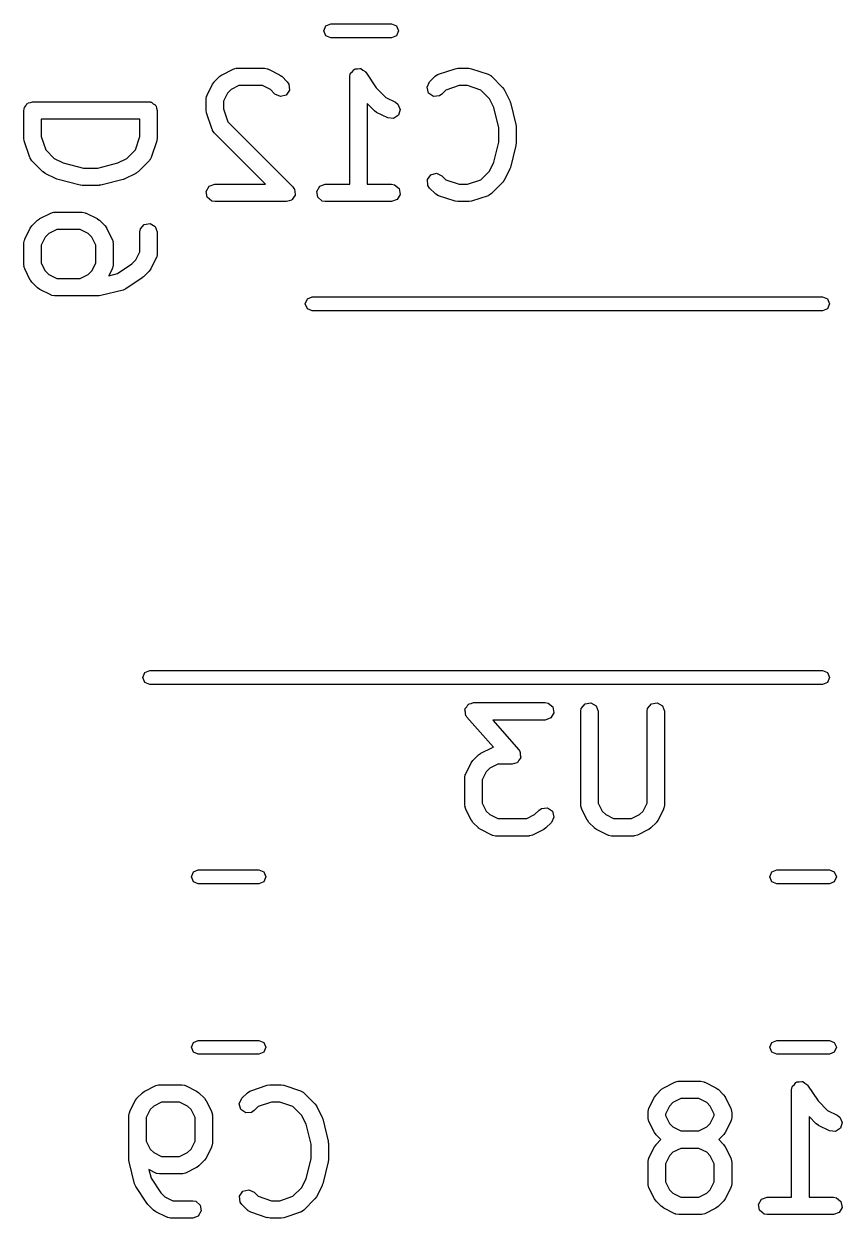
# Model space of a CAD drawing. Extents: x 0.27 to 3.1, y 0.41 to 2.47.
# Drawn here: x 2.5155 to 2.7933, y 0.6431 to 1.0484 of the extents above; entities that cross this region are included whole.
import ezdxf

# ---------------------------------------------------------------- set-up
doc = ezdxf.new("R2010")
doc.units = 0
doc.header["$MEASUREMENT"] = 0
doc.layers.add('BLACK', color=7, linetype='CONTINUOUS')

msp = doc.modelspace()

# ---------------------------------------------------------------- linework, layer by layer
at = {"layer": 'BLACK', "linetype": 'CONTINUOUS'}
for p, q in [((2.61735, 1.04606), (2.61804, 1.04773)), ((2.61804, 1.04439), (2.61735, 1.04606)), ((2.61804, 1.04773), (2.61971, 1.04843)), ((2.61971, 1.04843), (2.64029, 1.04843)), ((2.64029, 1.04843), (2.64196, 1.04773)), ((2.64196, 1.04773), (2.64265, 1.04606)), ((2.64265, 1.04606), (2.64196, 1.04439)), ((2.61971, 1.0437), (2.61804, 1.04439)), ((2.64029, 1.0437), (2.61971, 1.0437)), ((2.64196, 1.04439), (2.64029, 1.0437)), ((2.58011, 1.02876), (2.58198, 1.03063)), ((2.58198, 1.03063), (2.5827, 1.03114)), ((2.5827, 1.03114), (2.58275, 1.03118)), ((2.58275, 1.03118), (2.5865, 1.03306)), ((2.5865, 1.03306), (2.58748, 1.03335)), ((2.58748, 1.03335), (2.58765, 1.03331)), ((2.58765, 1.03331), (2.58782, 1.03337)), ((2.58782, 1.03337), (2.59719, 1.03337)), ((2.59719, 1.03337), (2.5982, 1.03319)), ((2.5982, 1.03319), (2.59834, 1.03308)), ((2.59834, 1.03308), (2.59851, 1.03306)), ((2.59851, 1.03306), (2.60226, 1.03118)), ((2.60226, 1.03118), (2.60297, 1.03066)), ((2.60297, 1.03066), (2.60303, 1.03063)), ((2.60303, 1.03063), (2.6049, 1.02876)), ((2.62611, 1.03042), (2.62629, 1.03143)), ((2.62611, 0.994001), (2.62611, 1.03042)), ((2.62629, 1.03143), (2.6264, 1.03156)), ((2.6264, 1.03156), (2.62642, 1.03173)), ((2.62642, 1.03173), (2.62704, 1.03232)), ((2.62704, 1.03232), (2.62759, 1.03298)), ((2.62759, 1.03298), (2.62775, 1.033)), ((2.62775, 1.033), (2.62788, 1.03312)), ((2.62788, 1.03312), (2.62873, 1.03318)), ((2.62873, 1.03318), (2.62958, 1.03333)), ((2.62958, 1.03333), (2.62972, 1.03324)), ((2.62972, 1.03324), (2.62989, 1.03325)), ((2.62989, 1.03325), (2.63058, 1.03274)), ((2.63058, 1.03274), (2.63132, 1.03232)), ((2.63132, 1.03232), (2.63138, 1.03216)), ((2.63138, 1.03216), (2.63152, 1.03206)), ((2.63152, 1.03206), (2.63511, 1.02667)), ((2.65322, 1.02876), (2.6551, 1.03063)), ((2.6551, 1.03063), (2.65594, 1.03122)), ((2.65594, 1.03122), (2.65611, 1.03123)), ((2.65611, 1.03123), (2.65625, 1.03134)), ((2.65625, 1.03134), (2.66187, 1.03322)), ((2.66187, 1.03322), (2.66275, 1.03335)), ((2.66275, 1.03335), (2.66281, 1.03337)), ((2.66281, 1.03337), (2.66656, 1.03337)), ((2.66656, 1.03337), (2.66743, 1.03322)), ((2.66743, 1.03322), (2.66749, 1.03322)), ((2.66749, 1.03322), (2.67312, 1.03134)), ((2.67312, 1.03134), (2.67402, 1.03086)), ((2.67402, 1.03086), (2.67411, 1.03071)), ((2.67411, 1.03071), (2.67427, 1.03063)), ((2.67427, 1.03063), (2.67802, 1.02688)), ((2.57768, 1.02424), (2.57955, 1.02799)), ((2.57955, 1.02799), (2.58008, 1.0287)), ((2.58008, 1.0287), (2.58011, 1.02876)), ((2.58582, 1.02612), (2.58462, 1.02492)), ((2.58851, 1.02747), (2.58582, 1.02612)), ((2.59649, 1.02747), (2.58851, 1.02747)), ((2.59919, 1.02612), (2.59649, 1.02747)), ((2.60073, 1.02458), (2.59919, 1.02612)), ((2.60567, 1.0259), (2.60451, 1.02425)), ((2.6049, 1.02876), (2.60549, 1.02792)), ((2.60549, 1.02792), (2.60567, 1.0259)), ((2.63511, 1.02667), (2.63831, 1.02347)), ((2.65237, 1.02693), (2.65322, 1.02876)), ((2.65289, 1.02497), (2.65237, 1.02693)), ((2.65878, 1.02596), (2.6574, 1.02458)), ((2.66329, 1.02747), (2.65878, 1.02596)), ((2.66608, 1.02747), (2.66329, 1.02747)), ((2.67059, 1.02596), (2.66608, 1.02747)), ((2.67351, 1.02304), (2.67059, 1.02596)), ((2.67802, 1.02688), (2.67853, 1.02616)), ((2.67853, 1.02616), (2.67857, 1.02611)), ((2.67857, 1.02611), (2.68045, 1.02236)), ((2.51679, 1.02141), (2.51696, 1.02162)), ((2.51696, 1.02162), (2.51772, 1.02175)), ((2.51772, 1.02175), (2.51844, 1.02201)), ((2.51844, 1.02201), (2.55781, 1.02201)), ((2.55781, 1.02201), (2.55819, 1.02194)), ((2.55819, 1.02194), (2.55832, 1.02197)), ((2.55832, 1.02197), (2.55844, 1.0219)), ((2.55844, 1.0219), (2.55882, 1.02183)), ((2.55882, 1.02183), (2.55941, 1.02134)), ((2.57737, 1.02292), (2.57754, 1.02393)), ((2.57737, 1.01917), (2.57737, 1.02292)), ((2.57754, 1.02393), (2.57766, 1.02406)), ((2.57766, 1.02406), (2.57768, 1.02424)), ((2.58462, 1.02492), (2.58327, 1.02222)), ((2.58327, 1.02222), (2.58327, 1.01965)), ((2.60256, 1.02373), (2.60073, 1.02458)), ((2.60451, 1.02425), (2.60256, 1.02373)), ((2.63831, 1.02347), (2.64163, 1.02181)), ((2.64163, 1.02181), (2.64246, 1.0212)), ((2.65455, 1.02382), (2.65289, 1.02497)), ((2.65656, 1.02399), (2.65455, 1.02382)), ((2.6574, 1.02458), (2.65656, 1.02399)), ((2.67502, 1.02001), (2.67351, 1.02304)), ((2.68045, 1.02236), (2.68059, 1.02188)), ((2.68059, 1.02188), (2.68067, 1.02176)), ((2.68067, 1.02176), (2.68255, 1.01426)), ((2.51549, 1.01906), (2.51556, 1.01944)), ((2.51549, 1.00969), (2.51549, 1.01906)), ((2.51553, 1.01957), (2.5156, 1.01969)), ((2.51556, 1.01944), (2.51553, 1.01957)), ((2.5156, 1.01969), (2.51567, 1.02007)), ((2.51567, 1.02007), (2.51616, 1.02066)), ((2.51616, 1.02066), (2.51654, 1.02132)), ((2.51654, 1.02132), (2.51679, 1.02141)), ((2.55941, 1.02134), (2.56007, 1.02096)), ((2.56007, 1.02096), (2.56016, 1.02071)), ((2.56016, 1.02071), (2.56037, 1.02054)), ((2.56037, 1.02054), (2.5605, 1.01978)), ((2.5605, 1.01978), (2.56076, 1.01906)), ((2.56076, 1.01906), (2.56076, 1.00969)), ((2.57739, 1.01911), (2.57737, 1.01917)), ((2.57752, 1.01824), (2.57739, 1.01911)), ((2.57939, 1.01261), (2.57752, 1.01824)), ((2.58327, 1.01965), (2.58477, 1.01514)), ((2.63447, 1.01896), (2.63202, 1.02141)), ((2.63202, 1.02141), (2.63202, 0.994001)), ((2.63453, 1.01893), (2.63447, 1.01896)), ((2.63524, 1.0184), (2.63453, 1.01893)), ((2.63899, 1.01653), (2.63524, 1.0184)), ((2.64268, 1.01741), (2.641, 1.0163)), ((2.64246, 1.0212), (2.64326, 1.01935)), ((2.64326, 1.01935), (2.64268, 1.01741)), ((2.67673, 1.01318), (2.67502, 1.02001)), ((2.52139, 1.01611), (2.52139, 1.01016)), ((2.55486, 1.01611), (2.52139, 1.01611)), ((2.55486, 1.01016), (2.55486, 1.01611)), ((2.58477, 1.01514), (2.60678, 0.993136)), ((2.641, 1.0163), (2.63899, 1.01653)), ((2.68255, 1.01426), (2.68259, 1.01367)), ((2.68259, 1.01367), (2.68263, 1.01355)), ((2.68263, 1.01355), (2.68263, 1.00792)), ((2.51551, 1.00962), (2.51549, 1.00969)), ((2.51564, 1.00875), (2.51551, 1.00962)), ((2.52139, 1.01016), (2.5229, 1.00566)), ((2.55335, 1.00566), (2.55486, 1.01016)), ((2.56076, 1.00969), (2.56061, 1.00882)), ((2.5795, 1.01247), (2.57939, 1.01261)), ((2.57952, 1.0123), (2.5795, 1.01247)), ((2.58011, 1.01146), (2.57952, 1.0123)), ((2.59756, 0.994001), (2.58011, 1.01146)), ((2.67673, 1.00828), (2.67673, 1.01318)), ((2.51751, 1.00313), (2.51564, 1.00875)), ((2.5229, 1.00566), (2.52581, 1.00274)), ((2.55044, 1.00274), (2.55335, 1.00566)), ((2.56061, 1.00875), (2.55874, 1.00313)), ((2.56061, 1.00882), (2.56061, 1.00875)), ((2.67502, 1.00145), (2.67673, 1.00828)), ((2.68255, 1.0072), (2.68067, 0.999706)), ((2.68263, 1.00792), (2.68253, 1.00734)), ((2.68253, 1.00734), (2.68255, 1.0072)), ((2.51762, 1.00299), (2.51751, 1.00313)), ((2.51764, 1.00281), (2.51762, 1.00299)), ((2.51823, 1.00197), (2.51764, 1.00281)), ((2.52198, 0.998223), (2.51823, 1.00197)), ((2.52581, 1.00274), (2.52884, 1.00122)), ((2.52884, 1.00122), (2.53568, 0.999514)), ((2.54057, 0.999514), (2.54741, 1.00122)), ((2.54741, 1.00122), (2.55044, 1.00274)), ((2.55802, 1.00197), (2.55427, 0.998223)), ((2.5581, 1.00213), (2.55802, 1.00197)), ((2.55825, 1.00223), (2.5581, 1.00213)), ((2.55874, 1.00313), (2.55825, 1.00223)), ((2.67351, 0.998421), (2.67502, 1.00145)), ((2.52203, 0.998196), (2.52198, 0.998223)), ((2.52274, 0.99767), (2.52203, 0.998196)), ((2.52649, 0.995795), (2.52274, 0.99767)), ((2.53568, 0.999514), (2.54057, 0.999514)), ((2.55351, 0.99767), (2.54976, 0.995795)), ((2.55355, 0.997717), (2.55351, 0.99767)), ((2.55427, 0.998223), (2.55355, 0.997717)), ((2.65246, 0.995562), (2.65362, 0.997216)), ((2.65362, 0.997216), (2.65557, 0.997739)), ((2.65557, 0.997739), (2.6574, 0.996885)), ((2.67059, 0.995504), (2.67351, 0.998421)), ((2.68045, 0.999101), (2.67857, 0.995352)), ((2.68046, 0.99924), (2.68045, 0.999101)), ((2.68067, 0.999706), (2.68046, 0.99924)), ((2.52663, 0.995779), (2.52649, 0.995795)), ((2.5271, 0.995572), (2.52663, 0.995779)), ((2.5346, 0.993697), (2.5271, 0.995572)), ((2.53473, 0.993711), (2.5346, 0.993697)), ((2.53531, 0.993609), (2.53473, 0.993711)), ((2.54094, 0.993609), (2.53531, 0.993609)), ((2.54107, 0.993656), (2.54094, 0.993609)), ((2.54165, 0.993697), (2.54107, 0.993656)), ((2.54915, 0.995572), (2.54165, 0.993697)), ((2.54927, 0.99565), (2.54915, 0.995572)), ((2.54976, 0.995795), (2.54927, 0.99565)), ((2.57741, 0.991561), (2.57842, 0.99331)), ((2.57842, 0.99331), (2.58032, 0.994001)), ((2.58032, 0.994001), (2.59756, 0.994001)), ((2.60678, 0.993136), (2.60715, 0.992608)), ((2.61491, 0.991561), (2.61592, 0.99331)), ((2.61592, 0.99331), (2.61781, 0.994001)), ((2.61781, 0.994001), (2.62611, 0.994001)), ((2.63202, 0.994001), (2.64031, 0.994001)), ((2.64031, 0.994001), (2.64132, 0.993823)), ((2.64132, 0.993823), (2.64287, 0.992524)), ((2.65263, 0.99355), (2.65246, 0.995562)), ((2.65322, 0.99271), (2.65263, 0.99355)), ((2.6574, 0.996885), (2.65878, 0.995504)), ((2.65878, 0.995504), (2.66329, 0.994001)), ((2.66329, 0.994001), (2.66608, 0.994001)), ((2.66608, 0.994001), (2.67059, 0.995504)), ((2.67802, 0.994584), (2.67427, 0.990835)), ((2.67805, 0.994643), (2.67802, 0.994584)), ((2.67857, 0.995352), (2.67805, 0.994643)), ((2.57776, 0.989572), (2.57741, 0.991561)), ((2.57931, 0.988273), (2.57776, 0.989572)), ((2.60703, 0.989556), (2.60659, 0.988786)), ((2.60754, 0.990284), (2.60703, 0.989556)), ((2.60715, 0.992608), (2.60725, 0.992524)), ((2.60725, 0.992524), (2.60726, 0.992446)), ((2.60726, 0.992446), (2.60737, 0.992296)), ((2.60737, 0.992296), (2.60744, 0.991411)), ((2.60744, 0.991411), (2.6076, 0.990535)), ((2.6076, 0.990535), (2.60753, 0.990418)), ((2.60753, 0.990418), (2.60754, 0.990284)), ((2.61526, 0.989572), (2.61491, 0.991561)), ((2.6168, 0.988273), (2.61526, 0.989572)), ((2.64322, 0.990535), (2.64221, 0.988786)), ((2.64287, 0.992524), (2.64322, 0.990535)), ((2.6551, 0.990835), (2.65322, 0.99271)), ((2.65526, 0.99076), (2.6551, 0.990835)), ((2.65535, 0.99061), (2.65526, 0.99076)), ((2.65625, 0.990122), (2.65535, 0.99061)), ((2.66187, 0.988247), (2.65625, 0.990122)), ((2.67312, 0.990122), (2.66749, 0.988247)), ((2.67325, 0.990231), (2.67312, 0.990122)), ((2.67343, 0.990247), (2.67325, 0.990231)), ((2.67427, 0.990835), (2.67343, 0.990247)), ((2.58032, 0.988095), (2.57931, 0.988273)), ((2.60469, 0.988095), (2.58032, 0.988095)), ((2.60553, 0.988399), (2.60469, 0.988095)), ((2.60638, 0.988629), (2.60553, 0.988399)), ((2.60646, 0.98874), (2.60638, 0.988629)), ((2.60659, 0.988786), (2.60646, 0.98874)), ((2.61781, 0.988095), (2.6168, 0.988273)), ((2.64031, 0.988095), (2.61781, 0.988095)), ((2.64221, 0.988786), (2.64031, 0.988095)), ((2.66194, 0.988249), (2.66187, 0.988247)), ((2.66281, 0.988095), (2.66194, 0.988249)), ((2.66656, 0.988095), (2.66281, 0.988095)), ((2.66662, 0.988117), (2.66656, 0.988095)), ((2.66749, 0.988247), (2.66662, 0.988117)), ((2.51823, 0.979902), (2.5201, 0.981777)), ((2.5201, 0.981777), (2.52082, 0.982283)), ((2.52082, 0.982283), (2.52087, 0.98233)), ((2.52087, 0.98233), (2.52462, 0.984205)), ((2.52462, 0.984205), (2.5256, 0.984497)), ((2.5256, 0.984497), (2.52577, 0.984456)), ((2.52577, 0.984456), (2.52594, 0.984516)), ((2.52594, 0.984516), (2.53531, 0.984516)), ((2.53531, 0.984516), (2.53632, 0.984338)), ((2.53632, 0.984338), (2.53646, 0.984225)), ((2.53646, 0.984225), (2.53663, 0.984205)), ((2.53663, 0.984205), (2.54038, 0.98233)), ((2.54038, 0.98233), (2.54109, 0.981804)), ((2.54109, 0.981804), (2.54115, 0.981777)), ((2.54115, 0.981777), (2.54303, 0.979902)), ((2.5158, 0.975385), (2.51767, 0.979135)), ((2.51767, 0.979135), (2.5182, 0.979844)), ((2.5182, 0.979844), (2.51823, 0.979902)), ((2.52394, 0.977262), (2.52274, 0.976065)), ((2.52664, 0.978611), (2.52394, 0.977262)), ((2.53462, 0.978611), (2.52664, 0.978611)), ((2.53731, 0.977262), (2.53462, 0.978611)), ((2.53851, 0.976065), (2.53731, 0.977262)), ((2.54303, 0.979902), (2.54353, 0.979179)), ((2.54353, 0.979179), (2.54358, 0.979135)), ((2.54358, 0.979135), (2.54545, 0.975385)), ((2.55486, 0.977814), (2.55504, 0.978824)), ((2.55486, 0.971012), (2.55486, 0.977814)), ((2.55504, 0.978824), (2.55633, 0.980371)), ((2.55633, 0.980371), (2.55832, 0.980722)), ((2.55832, 0.980722), (2.56007, 0.979712)), ((2.56007, 0.979712), (2.56076, 0.977814)), ((2.56076, 0.977814), (2.56076, 0.970315)), ((2.51549, 0.974065), (2.51567, 0.975074)), ((2.51549, 0.966565), (2.51549, 0.974065)), ((2.51567, 0.975074), (2.51578, 0.97521)), ((2.51578, 0.97521), (2.5158, 0.975385)), ((2.52274, 0.976065), (2.52139, 0.973367)), ((2.52139, 0.973367), (2.52139, 0.967263)), ((2.53986, 0.973367), (2.53851, 0.976065)), ((2.53986, 0.967262), (2.53986, 0.973367)), ((2.54545, 0.975385), (2.54575, 0.974402)), ((2.54575, 0.974402), (2.5457, 0.97423)), ((2.5457, 0.97423), (2.54576, 0.974065)), ((2.54576, 0.974065), (2.54576, 0.966565)), ((2.55351, 0.968315), (2.55486, 0.971012)), ((2.56045, 0.968994), (2.55858, 0.965245)), ((2.56047, 0.96917), (2.56045, 0.968994)), ((2.56058, 0.969305), (2.56047, 0.96917)), ((2.56076, 0.970315), (2.56058, 0.969305)), ((2.51555, 0.9664), (2.51549, 0.966565)), ((2.51551, 0.966228), (2.51555, 0.9664)), ((2.5158, 0.965245), (2.51551, 0.966228)), ((2.51767, 0.961495), (2.5158, 0.965245)), ((2.52139, 0.967263), (2.52274, 0.964565)), ((2.53851, 0.964565), (2.53986, 0.967262)), ((2.54545, 0.965245), (2.54431, 0.962952)), ((2.54547, 0.96542), (2.54545, 0.965245)), ((2.54559, 0.965556), (2.54547, 0.96542)), ((2.54576, 0.966565), (2.54559, 0.965556)), ((2.54722, 0.963682), (2.55218, 0.966985)), ((2.55218, 0.966985), (2.55351, 0.968315)), ((2.55858, 0.965245), (2.55805, 0.964536)), ((2.51772, 0.961451), (2.51767, 0.961495)), ((2.51823, 0.960728), (2.51772, 0.961451)), ((2.5201, 0.958853), (2.51823, 0.960728)), ((2.52274, 0.964565), (2.52394, 0.963368)), ((2.52394, 0.963368), (2.52664, 0.962019)), ((2.52664, 0.962019), (2.53462, 0.962019)), ((2.53462, 0.962019), (2.53731, 0.963368)), ((2.53731, 0.963368), (2.53851, 0.964565)), ((2.54431, 0.962952), (2.54722, 0.963682)), ((2.5557, 0.962234), (2.55007, 0.958484)), ((2.55578, 0.962345), (2.5557, 0.962234)), ((2.55615, 0.962603), (2.55578, 0.962345)), ((2.55802, 0.964478), (2.55615, 0.962603)), ((2.55805, 0.964536), (2.55802, 0.964478)), ((2.52016, 0.958826), (2.5201, 0.958853)), ((2.52087, 0.9583), (2.52016, 0.958826)), ((2.52462, 0.956425), (2.52087, 0.9583)), ((2.54915, 0.958077), (2.54165, 0.956202)), ((2.54917, 0.958086), (2.54915, 0.958077)), ((2.55007, 0.958484), (2.54917, 0.958086)), ((2.52479, 0.956405), (2.52462, 0.956425)), ((2.52493, 0.956292), (2.52479, 0.956405)), ((2.52594, 0.956114), (2.52493, 0.956292)), ((2.54094, 0.956114), (2.52594, 0.956114)), ((2.54107, 0.95616), (2.54094, 0.956114)), ((2.54165, 0.956202), (2.54107, 0.95616)), ((2.61102, 0.953386), (2.61172, 0.955056)), ((2.61172, 0.951716), (2.61102, 0.953386)), ((2.61172, 0.955056), (2.61339, 0.955748)), ((2.61339, 0.955748), (2.78661, 0.955748)), ((2.78661, 0.955748), (2.78828, 0.955056)), ((2.78828, 0.955056), (2.78898, 0.953386)), ((2.78898, 0.953386), (2.78828, 0.951716)), ((2.61339, 0.951024), (2.61172, 0.951716)), ((2.78661, 0.951024), (2.61339, 0.951024)), ((2.78828, 0.951716), (2.78661, 0.951024)), ((2.55591, 0.826614), (2.5566, 0.828284)), ((2.5566, 0.828284), (2.55827, 0.828976)), ((2.55827, 0.828976), (2.78661, 0.828976)), ((2.78661, 0.828976), (2.78828, 0.828284)), ((2.78828, 0.828284), (2.78898, 0.826614)), ((2.5566, 0.824944), (2.55591, 0.826614)), ((2.55827, 0.824252), (2.5566, 0.824944)), ((2.78661, 0.824252), (2.55827, 0.824252)), ((2.78828, 0.824944), (2.78661, 0.824252)), ((2.78898, 0.826614), (2.78828, 0.824944)), ((2.66522, 0.815616), (2.66534, 0.81582)), ((2.66536, 0.814832), (2.66522, 0.815616)), ((2.66533, 0.816055), (2.66583, 0.816676)), ((2.66534, 0.81582), (2.66533, 0.816055)), ((2.66538, 0.814036), (2.66536, 0.814832)), ((2.66583, 0.816676), (2.66623, 0.817365)), ((2.66623, 0.817365), (2.66645, 0.817446)), ((2.66645, 0.817446), (2.6666, 0.817629)), ((2.6666, 0.817629), (2.66738, 0.817784)), ((2.66738, 0.817784), (2.66813, 0.818056)), ((2.66813, 0.818056), (2.6925, 0.818056)), ((2.6925, 0.818056), (2.69351, 0.817878)), ((2.69351, 0.817878), (2.69506, 0.81658)), ((2.69506, 0.81658), (2.69541, 0.81459)), ((2.70455, 0.815103), (2.70472, 0.816113)), ((2.70455, 0.783232), (2.70455, 0.815103)), ((2.70472, 0.816113), (2.70602, 0.81766)), ((2.70602, 0.81766), (2.70801, 0.818011)), ((2.70801, 0.818011), (2.70976, 0.817001)), ((2.70976, 0.817001), (2.71045, 0.815103)), ((2.71045, 0.815103), (2.71045, 0.783929)), ((2.72704, 0.815103), (2.72722, 0.816113)), ((2.72704, 0.783929), (2.72704, 0.815103)), ((2.72722, 0.816113), (2.72852, 0.81766)), ((2.72852, 0.81766), (2.73051, 0.818011)), ((2.73051, 0.818011), (2.73226, 0.817001)), ((2.73226, 0.817001), (2.73295, 0.815103)), ((2.73295, 0.815103), (2.73295, 0.783232)), ((2.66555, 0.813747), (2.66538, 0.814036)), ((2.66557, 0.813627), (2.66555, 0.813747)), ((2.66568, 0.813539), (2.66557, 0.813627)), ((2.66591, 0.813159), (2.66568, 0.813539)), ((2.67487, 0.802914), (2.66591, 0.813159)), ((2.6925, 0.81215), (2.67464, 0.81215)), ((2.67464, 0.81215), (2.68347, 0.802049)), ((2.6944, 0.812841), (2.6925, 0.81215)), ((2.69541, 0.81459), (2.6944, 0.812841)), ((2.67056, 0.800871), (2.67431, 0.802746)), ((2.67431, 0.802746), (2.67487, 0.802914)), ((2.66792, 0.798443), (2.66979, 0.800318)), ((2.66979, 0.800318), (2.67051, 0.800824)), ((2.67051, 0.800824), (2.67056, 0.800871)), ((2.68355, 0.798532), (2.68315, 0.797843)), ((2.68347, 0.802049), (2.6837, 0.801669)), ((2.68405, 0.799153), (2.68355, 0.798532)), ((2.6837, 0.801669), (2.68381, 0.801581)), ((2.68381, 0.801581), (2.68383, 0.801461)), ((2.68383, 0.801461), (2.68401, 0.801172)), ((2.68401, 0.801172), (2.68402, 0.800376)), ((2.68402, 0.800376), (2.68416, 0.799592)), ((2.68416, 0.799592), (2.68404, 0.799388)), ((2.68404, 0.799388), (2.68405, 0.799153)), ((2.66549, 0.793926), (2.66736, 0.797676)), ((2.66736, 0.797676), (2.66789, 0.798385)), ((2.66789, 0.798385), (2.66792, 0.798443)), ((2.67243, 0.794606), (2.67108, 0.791909)), ((2.67363, 0.795804), (2.67243, 0.794606)), ((2.67633, 0.797152), (2.67363, 0.795804)), ((2.68125, 0.797152), (2.67633, 0.797152)), ((2.682, 0.797424), (2.68125, 0.797152)), ((2.68278, 0.797579), (2.682, 0.797424)), ((2.68293, 0.797763), (2.68278, 0.797579)), ((2.68315, 0.797843), (2.68293, 0.797763)), ((2.66518, 0.792606), (2.66535, 0.793616)), ((2.66518, 0.783232), (2.66518, 0.792606)), ((2.66535, 0.793616), (2.66547, 0.793751)), ((2.66547, 0.793751), (2.66549, 0.793926)), ((2.67108, 0.791909), (2.67108, 0.783929)), ((2.66524, 0.783066), (2.66518, 0.783232)), ((2.6652, 0.782895), (2.66524, 0.783066)), ((2.66549, 0.781912), (2.6652, 0.782895)), ((2.67108, 0.783929), (2.67243, 0.781232)), ((2.69125, 0.782159), (2.69327, 0.782335)), ((2.69327, 0.782335), (2.69492, 0.781176)), ((2.70461, 0.783066), (2.70455, 0.783232)), ((2.70457, 0.782895), (2.70461, 0.783066)), ((2.70486, 0.781912), (2.70457, 0.782895)), ((2.71045, 0.783929), (2.7118, 0.781232)), ((2.72569, 0.781232), (2.72704, 0.783929)), ((2.73295, 0.783232), (2.73277, 0.782222)), ((2.66736, 0.778162), (2.66549, 0.781912)), ((2.67243, 0.781232), (2.67363, 0.780035)), ((2.67363, 0.780035), (2.67633, 0.778686)), ((2.67633, 0.778686), (2.68618, 0.778686)), ((2.68618, 0.778686), (2.68888, 0.780035)), ((2.68888, 0.780035), (2.69041, 0.781571)), ((2.69041, 0.781571), (2.69125, 0.782159)), ((2.69544, 0.779225), (2.69459, 0.777395)), ((2.69492, 0.781176), (2.69544, 0.779225)), ((2.70673, 0.778162), (2.70486, 0.781912)), ((2.7118, 0.781232), (2.713, 0.780035)), ((2.713, 0.780035), (2.7157, 0.778686)), ((2.7157, 0.778686), (2.7218, 0.778686)), ((2.7218, 0.778686), (2.7245, 0.780035)), ((2.7245, 0.780035), (2.72569, 0.781232)), ((2.73264, 0.781912), (2.73076, 0.778162)), ((2.73266, 0.782087), (2.73264, 0.781912)), ((2.73277, 0.782222), (2.73266, 0.782087)), ((2.66741, 0.778118), (2.66736, 0.778162)), ((2.66792, 0.777395), (2.66741, 0.778118)), ((2.66979, 0.77552), (2.66792, 0.777395)), ((2.66985, 0.775493), (2.66979, 0.77552)), ((2.67056, 0.774967), (2.66985, 0.775493)), ((2.67431, 0.773092), (2.67056, 0.774967)), ((2.69195, 0.774967), (2.6882, 0.773092)), ((2.69199, 0.775014), (2.69195, 0.774967)), ((2.69271, 0.77552), (2.69199, 0.775014)), ((2.69459, 0.777395), (2.69271, 0.77552)), ((2.70678, 0.778118), (2.70673, 0.778162)), ((2.70729, 0.777395), (2.70678, 0.778118)), ((2.70916, 0.77552), (2.70729, 0.777395)), ((2.70922, 0.775493), (2.70916, 0.77552)), ((2.70993, 0.774967), (2.70922, 0.775493)), ((2.71368, 0.773092), (2.70993, 0.774967)), ((2.72757, 0.774967), (2.72382, 0.773092)), ((2.72761, 0.775014), (2.72757, 0.774967)), ((2.72833, 0.77552), (2.72761, 0.775014)), ((2.73021, 0.777395), (2.72833, 0.77552)), ((2.73024, 0.777453), (2.73021, 0.777395)), ((2.73076, 0.778162), (2.73024, 0.777453)), ((2.67448, 0.773072), (2.67431, 0.773092)), ((2.67462, 0.772958), (2.67448, 0.773072)), ((2.67563, 0.77278), (2.67462, 0.772958)), ((2.68688, 0.77278), (2.67563, 0.77278)), ((2.68704, 0.772841), (2.68688, 0.77278)), ((2.68721, 0.7728), (2.68704, 0.772841)), ((2.6882, 0.773092), (2.68721, 0.7728)), ((2.71385, 0.773072), (2.71368, 0.773092)), ((2.71399, 0.772958), (2.71385, 0.773072)), ((2.715, 0.77278), (2.71399, 0.772958)), ((2.7225, 0.77278), (2.715, 0.77278)), ((2.72266, 0.772841), (2.7225, 0.77278)), ((2.72283, 0.7728), (2.72266, 0.772841)), ((2.72382, 0.773092), (2.72283, 0.7728)), ((2.57235, 0.758937), (2.57304, 0.760607)), ((2.57304, 0.757267), (2.57235, 0.758937)), ((2.57304, 0.760607), (2.57471, 0.761299)), ((2.57471, 0.761299), (2.59529, 0.761299)), ((2.59529, 0.761299), (2.59696, 0.760607)), ((2.59696, 0.760607), (2.59765, 0.758937)), ((2.59765, 0.758937), (2.59696, 0.757267)), ((2.7687, 0.758937), (2.76939, 0.760607)), ((2.76939, 0.757267), (2.7687, 0.758937)), ((2.76939, 0.760607), (2.77106, 0.761299)), ((2.77106, 0.761299), (2.78894, 0.761299)), ((2.78894, 0.761299), (2.79061, 0.760607)), ((2.79061, 0.760607), (2.7913, 0.758937)), ((2.7913, 0.758937), (2.79061, 0.757267)), ((2.57471, 0.756575), (2.57304, 0.757267)), ((2.59529, 0.756575), (2.57471, 0.756575)), ((2.59696, 0.757267), (2.59529, 0.756575)), ((2.77106, 0.756575), (2.76939, 0.757267)), ((2.78894, 0.756575), (2.77106, 0.756575)), ((2.79061, 0.757267), (2.78894, 0.756575)), ((2.57235, 0.701063), (2.57304, 0.702733)), ((2.57304, 0.702733), (2.57471, 0.703425)), ((2.57471, 0.703425), (2.59529, 0.703425)), ((2.59529, 0.703425), (2.59696, 0.702733)), ((2.59696, 0.702733), (2.59765, 0.701063)), ((2.7687, 0.701063), (2.76939, 0.702733)), ((2.76939, 0.702733), (2.77106, 0.703425)), ((2.77106, 0.703425), (2.78894, 0.703425)), ((2.78894, 0.703425), (2.79061, 0.702733)), ((2.79061, 0.702733), (2.7913, 0.701063)), ((2.57304, 0.699393), (2.57235, 0.701063)), ((2.57471, 0.698701), (2.57304, 0.699393)), ((2.59529, 0.698701), (2.57471, 0.698701)), ((2.59696, 0.699393), (2.59529, 0.698701)), ((2.59765, 0.701063), (2.59696, 0.699393)), ((2.76939, 0.699393), (2.7687, 0.701063)), ((2.77106, 0.698701), (2.76939, 0.699393)), ((2.78894, 0.698701), (2.77106, 0.698701)), ((2.79061, 0.699393), (2.78894, 0.698701)), ((2.7913, 0.701063), (2.79061, 0.699393)), ((2.73275, 0.687365), (2.7365, 0.68924)), ((2.7365, 0.68924), (2.73748, 0.689533)), ((2.73748, 0.689533), (2.73765, 0.689492)), ((2.73765, 0.689492), (2.73782, 0.689552)), ((2.73782, 0.689552), (2.74532, 0.689552)), ((2.74532, 0.689552), (2.74633, 0.689374)), ((2.74633, 0.689374), (2.74646, 0.68926)), ((2.74646, 0.68926), (2.74664, 0.68924)), ((2.74664, 0.68924), (2.75039, 0.687365)), ((2.77704, 0.6885), (2.77759, 0.689156)), ((2.77759, 0.689156), (2.77775, 0.689186)), ((2.77775, 0.689186), (2.77788, 0.689303)), ((2.77788, 0.689303), (2.77873, 0.689358)), ((2.77873, 0.689358), (2.77958, 0.689507)), ((2.77958, 0.689507), (2.77972, 0.689422)), ((2.77972, 0.689422), (2.77989, 0.689433)), ((2.77989, 0.689433), (2.78058, 0.688926)), ((2.55385, 0.683756), (2.55573, 0.685631)), ((2.55573, 0.685631), (2.55645, 0.686137)), ((2.55645, 0.686137), (2.5565, 0.686184)), ((2.5565, 0.686184), (2.56024, 0.688059)), ((2.56024, 0.688059), (2.56123, 0.688351)), ((2.56123, 0.688351), (2.5614, 0.68831)), ((2.5614, 0.68831), (2.56157, 0.688371)), ((2.56157, 0.688371), (2.56906, 0.688371)), ((2.56906, 0.688371), (2.57007, 0.688193)), ((2.57007, 0.688193), (2.57021, 0.688079)), ((2.57021, 0.688079), (2.57039, 0.688059)), ((2.57039, 0.688059), (2.57413, 0.686184)), ((2.57413, 0.686184), (2.57484, 0.685658)), ((2.57484, 0.685658), (2.5749, 0.685631)), ((2.5749, 0.685631), (2.57678, 0.683756)), ((2.58947, 0.683756), (2.59135, 0.685631)), ((2.59135, 0.685631), (2.59219, 0.686219)), ((2.59219, 0.686219), (2.59236, 0.686235)), ((2.59236, 0.686235), (2.5925, 0.686345)), ((2.5925, 0.686345), (2.59813, 0.688219)), ((2.59813, 0.688219), (2.599, 0.688349)), ((2.599, 0.688349), (2.59906, 0.688371)), ((2.59906, 0.688371), (2.60281, 0.688371)), ((2.60281, 0.688371), (2.60368, 0.688218)), ((2.60368, 0.688218), (2.60374, 0.688219)), ((2.60374, 0.688219), (2.60937, 0.686345)), ((2.60937, 0.686345), (2.61027, 0.685856)), ((2.61027, 0.685856), (2.61036, 0.685706)), ((2.61036, 0.685706), (2.61052, 0.685631)), ((2.61052, 0.685631), (2.61427, 0.681882)), ((2.73011, 0.684938), (2.73198, 0.686812)), ((2.73198, 0.686812), (2.7327, 0.687319)), ((2.7327, 0.687319), (2.73275, 0.687365)), ((2.75039, 0.687365), (2.7511, 0.68684)), ((2.7511, 0.68684), (2.75115, 0.686812)), ((2.75115, 0.686812), (2.75303, 0.684938)), ((2.77611, 0.686599), (2.77629, 0.687609)), ((2.77611, 0.650182), (2.77611, 0.686599)), ((2.77629, 0.687609), (2.7764, 0.687739)), ((2.7764, 0.687739), (2.77642, 0.687908)), ((2.77642, 0.687908), (2.77704, 0.6885)), ((2.78058, 0.688926), (2.78132, 0.688497)), ((2.78132, 0.688497), (2.78138, 0.688338)), ((2.78138, 0.688338), (2.78152, 0.688237)), ((2.78152, 0.688237), (2.78511, 0.682856)), ((2.55143, 0.67924), (2.5533, 0.682989)), ((2.5533, 0.682989), (2.55383, 0.683698)), ((2.55383, 0.683698), (2.55385, 0.683756)), ((2.55956, 0.681117), (2.55837, 0.679919)), ((2.56226, 0.682465), (2.55956, 0.681117)), ((2.56837, 0.682465), (2.56226, 0.682465)), ((2.57106, 0.681117), (2.56837, 0.682465)), ((2.57226, 0.679919), (2.57106, 0.681117)), ((2.57678, 0.683756), (2.57728, 0.683033)), ((2.57728, 0.683033), (2.57733, 0.682989)), ((2.57733, 0.682989), (2.5792, 0.67924)), ((2.58862, 0.681926), (2.58947, 0.683756)), ((2.58914, 0.679975), (2.58862, 0.681926)), ((2.59503, 0.680963), (2.59365, 0.679581)), ((2.59954, 0.682465), (2.59503, 0.680963)), ((2.60233, 0.682465), (2.59954, 0.682465)), ((2.60684, 0.680963), (2.60233, 0.682465)), ((2.60976, 0.678045), (2.60684, 0.680963)), ((2.61427, 0.681882), (2.61478, 0.681159)), ((2.61478, 0.681159), (2.61483, 0.681114)), ((2.61483, 0.681114), (2.6167, 0.677365)), ((2.72768, 0.680421), (2.72955, 0.68417)), ((2.72955, 0.68417), (2.73008, 0.684879)), ((2.73008, 0.684879), (2.73011, 0.684938)), ((2.73462, 0.681101), (2.73327, 0.678403)), ((2.73582, 0.682298), (2.73462, 0.681101)), ((2.73851, 0.683646), (2.73582, 0.682298)), ((2.74462, 0.683646), (2.73851, 0.683646)), ((2.74732, 0.682298), (2.74462, 0.683646)), ((2.74851, 0.681101), (2.74732, 0.682298)), ((2.74986, 0.678403), (2.74851, 0.681101)), ((2.75303, 0.684938), (2.75354, 0.684214)), ((2.75354, 0.684214), (2.75358, 0.68417)), ((2.75358, 0.68417), (2.75546, 0.680421)), ((2.78511, 0.682856), (2.78831, 0.679652)), ((2.55111, 0.677919), (2.55129, 0.678929)), ((2.55111, 0.662921), (2.55111, 0.677919)), ((2.55129, 0.678929), (2.55141, 0.679064)), ((2.55141, 0.679064), (2.55143, 0.67924)), ((2.55837, 0.679919), (2.55702, 0.677222)), ((2.55702, 0.677222), (2.55702, 0.669242)), ((2.57361, 0.677222), (2.57226, 0.679919)), ((2.57361, 0.669242), (2.57361, 0.677222)), ((2.5792, 0.67924), (2.5795, 0.678257)), ((2.5795, 0.678257), (2.57946, 0.678085)), ((2.57946, 0.678085), (2.57952, 0.677919)), ((2.57952, 0.677919), (2.57952, 0.668545)), ((2.5908, 0.678816), (2.58914, 0.679975)), ((2.59281, 0.678992), (2.5908, 0.678816)), ((2.59365, 0.679581), (2.59281, 0.678992)), ((2.61127, 0.675014), (2.60976, 0.678045)), ((2.6167, 0.677365), (2.61685, 0.676876)), ((2.72737, 0.6791), (2.72754, 0.68011)), ((2.72737, 0.677225), (2.72737, 0.6791)), ((2.72743, 0.677059), (2.72737, 0.677225)), ((2.72739, 0.676888), (2.72743, 0.677059)), ((2.72754, 0.68011), (2.72766, 0.680245)), ((2.72766, 0.680245), (2.72768, 0.680421)), ((2.73327, 0.678403), (2.73327, 0.677922)), ((2.73327, 0.677922), (2.73462, 0.675225)), ((2.74851, 0.675225), (2.74986, 0.677922)), ((2.74986, 0.677922), (2.74986, 0.678403)), ((2.75546, 0.680421), (2.75575, 0.679438)), ((2.75577, 0.677225), (2.75559, 0.676215)), ((2.75575, 0.679438), (2.75571, 0.679266)), ((2.75571, 0.679266), (2.75577, 0.6791)), ((2.75577, 0.6791), (2.75577, 0.677225)), ((2.78447, 0.675137), (2.78202, 0.677596)), ((2.78202, 0.677596), (2.78202, 0.650182)), ((2.78831, 0.679652), (2.79163, 0.677992)), ((2.79163, 0.677992), (2.79246, 0.677381)), ((2.79246, 0.677381), (2.79326, 0.675528)), ((2.61298, 0.668182), (2.61127, 0.675014)), ((2.61685, 0.676876), (2.61692, 0.67676)), ((2.61692, 0.67676), (2.6188, 0.669261)), ((2.72768, 0.675905), (2.72739, 0.676888)), ((2.72955, 0.672155), (2.72768, 0.675905)), ((2.73462, 0.675225), (2.73582, 0.674028)), ((2.73582, 0.674028), (2.73851, 0.672679)), ((2.74462, 0.672679), (2.74732, 0.674028)), ((2.74732, 0.674028), (2.74851, 0.675225)), ((2.75546, 0.675905), (2.75358, 0.672155)), ((2.75548, 0.67608), (2.75546, 0.675905)), ((2.75559, 0.676215), (2.75548, 0.67608)), ((2.78453, 0.67511), (2.78447, 0.675137)), ((2.78524, 0.674584), (2.78453, 0.67511)), ((2.78899, 0.67271), (2.78524, 0.674584)), ((2.79268, 0.673591), (2.791, 0.672479)), ((2.79326, 0.675528), (2.79268, 0.673591)), ((2.55702, 0.669242), (2.55837, 0.666545)), ((2.57226, 0.666545), (2.57361, 0.669242)), ((2.6188, 0.669261), (2.61884, 0.668673)), ((2.7296, 0.672111), (2.72955, 0.672155)), ((2.73011, 0.671388), (2.7296, 0.672111)), ((2.73177, 0.669726), (2.73011, 0.671388)), ((2.73011, 0.668065), (2.73177, 0.669726)), ((2.73851, 0.672679), (2.74462, 0.672679)), ((2.75303, 0.671388), (2.75137, 0.669726)), ((2.75137, 0.669726), (2.75303, 0.668065)), ((2.75306, 0.671446), (2.75303, 0.671388)), ((2.75358, 0.672155), (2.75306, 0.671446)), ((2.791, 0.672479), (2.78899, 0.67271)), ((2.55837, 0.666545), (2.55956, 0.665348)), ((2.55956, 0.665348), (2.56226, 0.663999)), ((2.56837, 0.663999), (2.57106, 0.665348)), ((2.57106, 0.665348), (2.57226, 0.666545)), ((2.5792, 0.667225), (2.57733, 0.663475)), ((2.57922, 0.6674), (2.5792, 0.667225)), ((2.57934, 0.667535), (2.57922, 0.6674)), ((2.57952, 0.668545), (2.57934, 0.667535)), ((2.61298, 0.663284), (2.61298, 0.668182)), ((2.61884, 0.668673), (2.61889, 0.668545)), ((2.61889, 0.668545), (2.61889, 0.662921)), ((2.72768, 0.663548), (2.72955, 0.667297)), ((2.72955, 0.667297), (2.73008, 0.668006)), ((2.73008, 0.668006), (2.73011, 0.668065)), ((2.73582, 0.665425), (2.73462, 0.664228)), ((2.73851, 0.666774), (2.73582, 0.665425)), ((2.74462, 0.666774), (2.73851, 0.666774)), ((2.74732, 0.665425), (2.74462, 0.666774)), ((2.74851, 0.664228), (2.74732, 0.665425)), ((2.75303, 0.668065), (2.75354, 0.667342)), ((2.75354, 0.667342), (2.75358, 0.667297)), ((2.75358, 0.667297), (2.75546, 0.663548)), ((2.55116, 0.662793), (2.55111, 0.662921)), ((2.5512, 0.662205), (2.55116, 0.662793)), ((2.55308, 0.654706), (2.5512, 0.662205)), ((2.56226, 0.663999), (2.56837, 0.663999)), ((2.5749, 0.660833), (2.57418, 0.660327)), ((2.57678, 0.662708), (2.5749, 0.660833)), ((2.5768, 0.662766), (2.57678, 0.662708)), ((2.57733, 0.663475), (2.5768, 0.662766)), ((2.61127, 0.656452), (2.61298, 0.663284)), ((2.6188, 0.662205), (2.61692, 0.654706)), ((2.61889, 0.662921), (2.61878, 0.662341)), ((2.61878, 0.662341), (2.6188, 0.662205)), ((2.72737, 0.662227), (2.72754, 0.663237)), ((2.72737, 0.654728), (2.72737, 0.662227)), ((2.72754, 0.663237), (2.72766, 0.663372)), ((2.72766, 0.663372), (2.72768, 0.663548)), ((2.73462, 0.664228), (2.73327, 0.66153)), ((2.73327, 0.66153), (2.73327, 0.655425)), ((2.74986, 0.66153), (2.74851, 0.664228)), ((2.74986, 0.655425), (2.74986, 0.66153)), ((2.75546, 0.663548), (2.75575, 0.662565)), ((2.75575, 0.662565), (2.75571, 0.662393)), ((2.75571, 0.662393), (2.75577, 0.662227)), ((2.75577, 0.662227), (2.75577, 0.654728)), ((2.56024, 0.658405), (2.55795, 0.659551)), ((2.55795, 0.659551), (2.55868, 0.656634)), ((2.56042, 0.658385), (2.56024, 0.658405)), ((2.56056, 0.658271), (2.56042, 0.658385)), ((2.56157, 0.658093), (2.56056, 0.658271)), ((2.56906, 0.658093), (2.56157, 0.658093)), ((2.56923, 0.658154), (2.56906, 0.658093)), ((2.5694, 0.658113), (2.56923, 0.658154)), ((2.57038, 0.658405), (2.5694, 0.658113)), ((2.57413, 0.66028), (2.57038, 0.658405)), ((2.57418, 0.660327), (2.57413, 0.66028)), ((2.55309, 0.654692), (2.55308, 0.654706)), ((2.55348, 0.653784), (2.55309, 0.654692)), ((2.55723, 0.64816), (2.55348, 0.653784)), ((2.55868, 0.656634), (2.56199, 0.651679)), ((2.58987, 0.652216), (2.59182, 0.652739)), ((2.59182, 0.652739), (2.59365, 0.651885)), ((2.60684, 0.650504), (2.60976, 0.653421)), ((2.60976, 0.653421), (2.61127, 0.656452)), ((2.6167, 0.654101), (2.61483, 0.650352)), ((2.61672, 0.65424), (2.6167, 0.654101)), ((2.61692, 0.654706), (2.61672, 0.65424)), ((2.72743, 0.654562), (2.72737, 0.654728)), ((2.72739, 0.654391), (2.72743, 0.654562)), ((2.72768, 0.653408), (2.72739, 0.654391)), ((2.72955, 0.649658), (2.72768, 0.653408)), ((2.73327, 0.655425), (2.73462, 0.652728)), ((2.73462, 0.652728), (2.73582, 0.651531)), ((2.74732, 0.651531), (2.74851, 0.652728)), ((2.74851, 0.652728), (2.74986, 0.655425)), ((2.75546, 0.653408), (2.75358, 0.649658)), ((2.75548, 0.653583), (2.75546, 0.653408)), ((2.75559, 0.653718), (2.75548, 0.653583)), ((2.75577, 0.654728), (2.75559, 0.653718)), ((2.56199, 0.651679), (2.56331, 0.65035)), ((2.56331, 0.65035), (2.56601, 0.649001)), ((2.56601, 0.649001), (2.57281, 0.649001)), ((2.57281, 0.649001), (2.57382, 0.648823)), ((2.57382, 0.648823), (2.57537, 0.647524)), ((2.58871, 0.650562), (2.58987, 0.652216)), ((2.58889, 0.64855), (2.58871, 0.650562)), ((2.58947, 0.64771), (2.58889, 0.64855)), ((2.59365, 0.651885), (2.59503, 0.650504)), ((2.59503, 0.650504), (2.59954, 0.649001)), ((2.59954, 0.649001), (2.60233, 0.649001)), ((2.60233, 0.649001), (2.60684, 0.650504)), ((2.61427, 0.649584), (2.61052, 0.645835)), ((2.6143, 0.649643), (2.61427, 0.649584)), ((2.61483, 0.650352), (2.6143, 0.649643)), ((2.7296, 0.649614), (2.72955, 0.649658)), ((2.73011, 0.648891), (2.7296, 0.649614)), ((2.73198, 0.647016), (2.73011, 0.648891)), ((2.73582, 0.651531), (2.73851, 0.650182)), ((2.73851, 0.650182), (2.74462, 0.650182)), ((2.74462, 0.650182), (2.74732, 0.651531)), ((2.75303, 0.648891), (2.75115, 0.647016)), ((2.75306, 0.648949), (2.75303, 0.648891)), ((2.75358, 0.649658), (2.75306, 0.648949)), ((2.76491, 0.647742), (2.76592, 0.649491)), ((2.76592, 0.649491), (2.76781, 0.650182)), ((2.76781, 0.650182), (2.77611, 0.650182)), ((2.78202, 0.650182), (2.79031, 0.650182)), ((2.79031, 0.650182), (2.79132, 0.650004)), ((2.79132, 0.650004), (2.79287, 0.648706)), ((2.79287, 0.648706), (2.79322, 0.646716)), ((2.55734, 0.648078), (2.55723, 0.64816)), ((2.5576, 0.64771), (2.55734, 0.648078)), ((2.55948, 0.645835), (2.5576, 0.64771)), ((2.55954, 0.645808), (2.55948, 0.645835)), ((2.56024, 0.645282), (2.55954, 0.645808)), ((2.56399, 0.643407), (2.56024, 0.645282)), ((2.57572, 0.645535), (2.57471, 0.643786)), ((2.57537, 0.647524), (2.57572, 0.645535)), ((2.59135, 0.645835), (2.58947, 0.64771)), ((2.59151, 0.64576), (2.59135, 0.645835)), ((2.5916, 0.64561), (2.59151, 0.64576)), ((2.5925, 0.645122), (2.5916, 0.64561)), ((2.59813, 0.643247), (2.5925, 0.645122)), ((2.60937, 0.645122), (2.60374, 0.643247)), ((2.60951, 0.645231), (2.60937, 0.645122)), ((2.60968, 0.645247), (2.60951, 0.645231)), ((2.61052, 0.645835), (2.60968, 0.645247)), ((2.73204, 0.646989), (2.73198, 0.647016)), ((2.73275, 0.646463), (2.73204, 0.646989)), ((2.7365, 0.644588), (2.73275, 0.646463)), ((2.73667, 0.644568), (2.7365, 0.644588)), ((2.73681, 0.644454), (2.73667, 0.644568)), ((2.74664, 0.644588), (2.74565, 0.644296)), ((2.75039, 0.646463), (2.74664, 0.644588)), ((2.75043, 0.64651), (2.75039, 0.646463)), ((2.75115, 0.647016), (2.75043, 0.64651)), ((2.76526, 0.645753), (2.76491, 0.647742)), ((2.7668, 0.644454), (2.76526, 0.645753)), ((2.79221, 0.644967), (2.79031, 0.644276)), ((2.79322, 0.646716), (2.79221, 0.644967)), ((2.56417, 0.643387), (2.56399, 0.643407)), ((2.56431, 0.643273), (2.56417, 0.643387)), ((2.56531, 0.643095), (2.56431, 0.643273)), ((2.57281, 0.643095), (2.56531, 0.643095)), ((2.57471, 0.643786), (2.57281, 0.643095)), ((2.59819, 0.643249), (2.59813, 0.643247)), ((2.59906, 0.643095), (2.59819, 0.643249)), ((2.60281, 0.643095), (2.59906, 0.643095)), ((2.60287, 0.643117), (2.60281, 0.643095)), ((2.60374, 0.643247), (2.60287, 0.643117)), ((2.73782, 0.644276), (2.73681, 0.644454)), ((2.74532, 0.644276), (2.73782, 0.644276)), ((2.74548, 0.644337), (2.74532, 0.644276)), ((2.74565, 0.644296), (2.74548, 0.644337)), ((2.76781, 0.644276), (2.7668, 0.644454)), ((2.79031, 0.644276), (2.76781, 0.644276))]:
    msp.add_line(p, q, dxfattribs=at)

doc.saveas('drawing.dxf')
